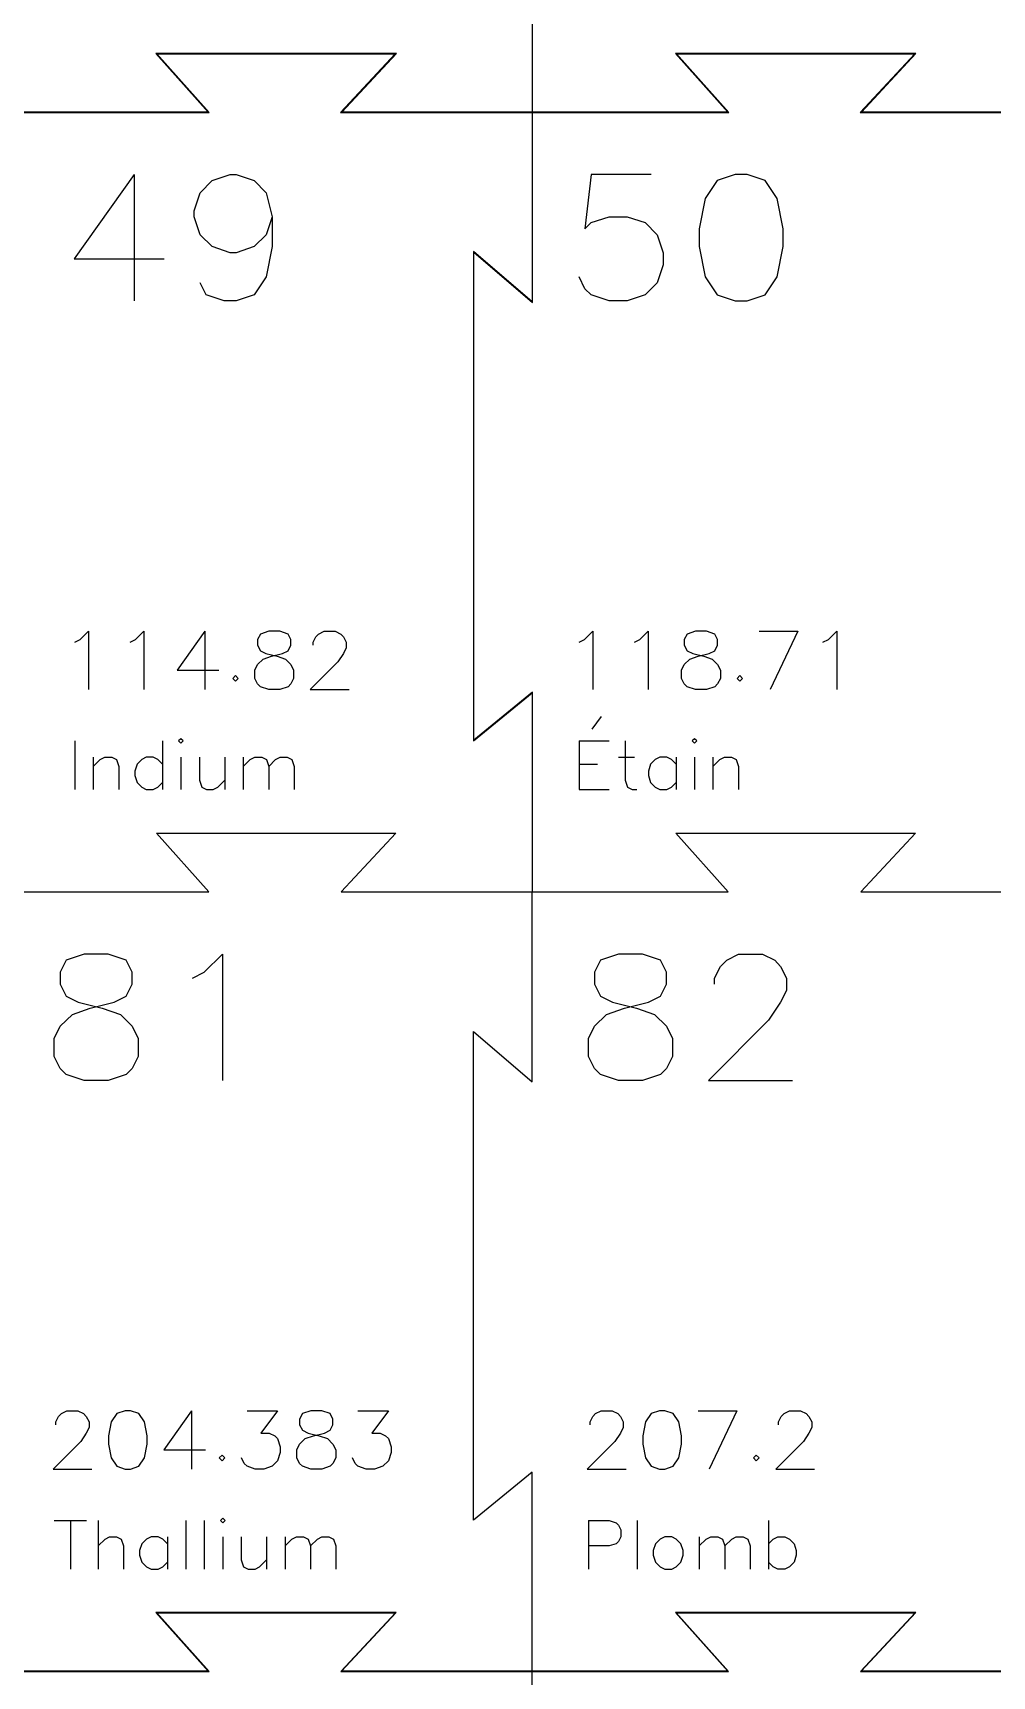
# Model space of a CAD drawing. Extents: x 0 to 297, y 0 to 210.
# Drawn here: x 194.53 to 221.99, y 72.65 to 119.67 of the extents above; entities that cross this region are included whole.
import ezdxf

# ---------------------------------------------------------------- set-up
doc = ezdxf.new("R2010")
doc.units = 0
doc.layers.get('0').update_dxf_attribs({"linetype": 'CONTINUOUS'})

msp = doc.modelspace()

# ---------------------------------------------------------------- linework, layer by layer
at = {"color": 1}
for p, q in [((208.816594, 120.252567), (208.816594, 117.394123)), ((208.831351, 117.394123), (208.831351, 120.252567)), ((198.047695, 119.080335), (199.546176, 117.401501)), ((204.935134, 119.080335), (198.047695, 119.080335)), ((199.578965, 117.386744), (198.080484, 119.065578)), ((198.080484, 119.065578), (204.900705, 119.065578)), ((204.900705, 119.065578), (203.339104, 117.386744)), ((203.373533, 117.401501), (204.935134, 119.080335)), ((212.91913, 119.080335), (214.417611, 117.401501)), ((219.80657, 119.080335), (212.91913, 119.080335)), ((214.450401, 117.386744), (212.95192, 119.065578)), ((212.95192, 119.065578), (219.77214, 119.065578)), ((219.77214, 119.065578), (218.210539, 117.386744)), ((218.244969, 117.401501), (219.80657, 119.080335)), ((195.959822, 117.401501), (193.952283, 117.401501)), ((193.952283, 117.386744), (195.959822, 117.386744)), ((199.546176, 117.401501), (195.959822, 117.401501)), ((195.959822, 117.386744), (199.578965, 117.386744)), ((203.339104, 117.386744), (205.151545, 117.386744)), ((205.151545, 117.401501), (203.373533, 117.401501)), ((206.967265, 117.401501), (205.151545, 117.401501)), ((205.151545, 117.386744), (206.967265, 117.386744)), ((208.823972, 117.401501), (206.967265, 117.401501)), ((206.967265, 117.386744), (208.823972, 117.386744)), ((208.816594, 117.394123), (208.831351, 117.394123)), ((208.819053, 117.39451), (208.819053, 114.693456)), ((208.828068, 117.39451), (208.819053, 117.39451)), ((210.831257, 117.401501), (208.823719, 117.401501)), ((208.823719, 117.401501), (208.823719, 117.386744)), ((208.823719, 117.386744), (210.831257, 117.386744)), ((208.823972, 117.386744), (208.823972, 117.401501)), ((208.828068, 114.693456), (208.828068, 117.39451)), ((214.417611, 117.401501), (210.831257, 117.401501)), ((210.831257, 117.386744), (214.450401, 117.386744)), ((218.210539, 117.386744), (220.02298, 117.386744)), ((220.02298, 117.401501), (218.244969, 117.401501)), ((221.8387, 117.401501), (220.02298, 117.401501)), ((220.02298, 117.386744), (221.8387, 117.386744)), ((223.695407, 117.401501), (221.8387, 117.401501)), ((221.8387, 117.386744), (223.695407, 117.386744)), ((208.819053, 114.693456), (208.819053, 111.972728)), ((208.828068, 111.952235), (208.828068, 114.693456)), ((208.819053, 111.972728), (207.14023, 113.411378)), ((207.14023, 113.411378), (207.14023, 99.407704)), ((207.149245, 99.427378), (207.149245, 113.390884)), ((207.149245, 113.390884), (208.828068, 111.952235)), ((207.14023, 99.407704), (208.819053, 100.779134)), ((208.828068, 100.798808), (207.149245, 99.427378)), ((208.819053, 100.779134), (208.819053, 97.945282)), ((208.828068, 97.945282), (208.828068, 100.798808)), ((208.819053, 97.945282), (208.819053, 95.086837)), ((208.828068, 95.086837), (208.828068, 97.945282)), ((199.562322, 95.087278), (198.06455, 96.766111)), ((198.06455, 96.766111), (204.918351, 96.766111)), ((204.918351, 96.766111), (203.356449, 95.087278)), ((214.433757, 95.087278), (212.935985, 96.766111)), ((212.935985, 96.766111), (219.789786, 96.766111)), ((219.789786, 96.766111), (218.227884, 95.087278)), ((195.960121, 95.087278), (199.562322, 95.087278)), ((203.356449, 95.087278), (205.151566, 95.087278)), ((208.819053, 95.086837), (208.828068, 95.086837)), ((210.831557, 95.087278), (214.433757, 95.087278)), ((218.227884, 95.087278), (220.023001, 95.087278)), ((208.823719, 89.655262), (208.823719, 92.386247)), ((207.144895, 77.110438), (207.144895, 91.093906)), ((207.144895, 91.093906), (208.823719, 89.655262)), ((208.823719, 78.481651), (207.144895, 77.110438)), ((208.823719, 75.638294), (208.823719, 78.481651)), ((198.054253, 74.463358), (199.551914, 72.784523)), ((204.929396, 74.463358), (198.054253, 74.463358)), ((199.572408, 72.775508), (198.074746, 74.454342)), ((198.074746, 74.454342), (204.908083, 74.454342)), ((204.908083, 74.454342), (203.345662, 72.775508)), ((203.366155, 72.784523), (204.929396, 74.463358)), ((212.925688, 74.463358), (214.42335, 72.784523)), ((219.800831, 74.463358), (212.925688, 74.463358)), ((214.443843, 72.775508), (212.946182, 74.454342)), ((212.946182, 74.454342), (219.779518, 74.454342)), ((219.779518, 74.454342), (218.217097, 72.775508)), ((218.237591, 72.784523), (219.800831, 74.463358)), ((195.959822, 72.784523), (193.952283, 72.784523)), ((193.952283, 72.775508), (195.959822, 72.775508)), ((199.551914, 72.784523), (195.959822, 72.784523)), ((195.959822, 72.775508), (199.572408, 72.775508)), ((203.345662, 72.775508), (205.151545, 72.775508)), ((205.151545, 72.784523), (203.366155, 72.784523)), ((206.967265, 72.784523), (205.151545, 72.784523)), ((205.151545, 72.775508), (206.967265, 72.775508)), ((208.823972, 72.784523), (206.967265, 72.784523)), ((206.967265, 72.775508), (208.823972, 72.775508)), ((210.831257, 72.784523), (208.823719, 72.784523)), ((208.823719, 72.784523), (208.823719, 72.775508)), ((208.823719, 72.775508), (210.831257, 72.775508)), ((208.823972, 72.775508), (208.823972, 72.784523)), ((214.42335, 72.784523), (210.831257, 72.784523)), ((210.831257, 72.775508), (214.443843, 72.775508)), ((218.217097, 72.775508), (220.02298, 72.775508)), ((220.02298, 72.784523), (218.237591, 72.784523)), ((221.8387, 72.784523), (220.02298, 72.784523)), ((220.02298, 72.775508), (221.8387, 72.775508)), ((223.695407, 72.784523), (221.8387, 72.784523)), ((221.8387, 72.775508), (223.695407, 72.775508))]:
    msp.add_line(p, q, dxfattribs=at)
at = {"color": 5}
for p, q in [((197.42617, 115.612008), (195.707475, 113.200363)), ((197.42617, 115.612008), (197.42617, 111.999997)), ((199.314007, 115.093668), (199.663203, 115.437409)), ((199.663203, 115.437409), (200.176083, 115.612008)), ((200.176083, 115.612008), (200.350681, 115.612008)), ((200.350681, 115.612008), (200.863561, 115.437409)), ((200.863561, 115.437409), (201.207301, 115.093668)), ((210.507722, 115.612008), (210.333124, 114.062444)), ((212.226417, 115.612008), (210.507722, 115.612008)), ((214.11971, 115.437409), (213.770515, 114.924526)), ((214.632591, 115.612008), (214.11971, 115.437409)), ((214.97633, 115.612008), (214.632591, 115.612008)), ((215.494667, 115.437409), (214.97633, 115.612008)), ((215.83295, 114.924526), (215.494667, 115.437409)), ((199.144866, 114.575328), (199.314007, 115.093668)), ((201.207301, 115.093668), (201.376442, 114.406186)), ((213.770515, 114.924526), (213.601374, 114.062444)), ((216.007548, 114.062444), (215.83295, 114.924526)), ((199.144866, 114.406186), (199.144866, 114.575328)), ((199.314007, 113.887846), (199.144866, 114.406186)), ((201.376442, 114.406186), (201.207301, 113.887846)), ((201.376442, 114.406186), (201.376442, 113.54956)), ((210.507722, 114.237043), (211.020602, 114.406186)), ((211.020602, 114.406186), (211.538939, 114.406186)), ((211.538939, 114.406186), (212.057276, 114.237043)), ((199.663203, 113.54956), (199.314007, 113.887846)), ((201.207301, 113.887846), (200.863561, 113.54956)), ((210.333124, 114.062444), (210.507722, 114.237043)), ((212.057276, 114.237043), (212.395559, 113.887846)), ((212.395559, 113.887846), (212.570156, 113.374962)), ((213.601374, 114.062444), (213.601374, 113.54956)), ((216.007548, 113.54956), (216.007548, 114.062444)), ((200.176083, 113.374962), (199.663203, 113.54956)), ((200.350681, 113.374962), (200.176083, 113.374962)), ((200.863561, 113.54956), (200.350681, 113.374962)), ((201.376442, 113.54956), (201.207301, 112.687479)), ((212.570156, 113.374962), (212.570156, 113.03122)), ((213.601374, 113.54956), (213.770515, 112.687479)), ((215.83295, 112.687479), (216.007548, 113.54956)), ((195.707475, 113.200363), (198.288246, 113.200363)), ((212.570156, 113.03122), (212.395559, 112.515608)), ((199.488605, 112.171867), (199.314007, 112.515608)), ((201.207301, 112.687479), (200.863561, 112.171867)), ((210.333124, 112.343738), (210.163982, 112.687479)), ((212.395559, 112.515608), (212.057276, 112.171867)), ((213.770515, 112.687479), (214.11971, 112.171867)), ((215.494667, 112.171867), (215.83295, 112.687479)), ((200.001486, 111.999997), (199.488605, 112.171867)), ((200.350681, 111.999997), (200.001486, 111.999997)), ((200.863561, 112.171867), (200.350681, 111.999997)), ((210.507722, 112.171867), (210.333124, 112.343738)), ((211.020602, 111.999997), (210.507722, 112.171867)), ((211.538939, 111.999997), (211.020602, 111.999997)), ((212.057276, 112.171867), (211.538939, 111.999997)), ((214.11971, 112.171867), (214.632591, 111.999997)), ((214.632591, 111.999997), (214.97633, 111.999997)), ((214.97633, 111.999997), (215.494667, 112.171867)), ((195.885181, 102.304981), (196.124413, 102.544215)), ((196.124413, 102.544215), (196.124413, 100.877133)), ((197.471669, 102.304981), (197.710902, 102.544215)), ((197.710902, 102.544215), (197.710902, 100.877133)), ((199.456039, 102.544215), (198.662795, 101.431148)), ((199.456039, 102.544215), (199.456039, 100.877133)), ((201.279241, 102.544215), (201.042527, 102.463631)), ((201.596539, 102.544215), (201.279241, 102.544215)), ((201.835771, 102.463631), (201.596539, 102.544215)), ((202.709599, 102.463631), (202.865729, 102.544215)), ((202.865729, 102.544215), (203.183027, 102.544215)), ((203.183027, 102.544215), (203.344194, 102.463631)), ((210.320122, 102.304981), (210.559355, 102.544215)), ((210.559355, 102.544215), (210.559355, 100.877133)), ((211.90661, 102.304981), (212.145843, 102.544215)), ((212.145843, 102.544215), (212.145843, 100.877133)), ((213.493099, 102.544215), (213.256385, 102.463631)), ((213.810396, 102.544215), (213.493099, 102.544215)), ((214.049629, 102.463631), (213.810396, 102.544215)), ((215.318819, 102.544215), (216.429361, 102.544215)), ((216.429361, 102.544215), (215.636117, 100.877133)), ((217.300671, 102.304981), (217.539903, 102.544215)), ((217.539903, 102.544215), (217.539903, 100.877133)), ((195.72905, 102.226915), (195.885181, 102.304981)), ((197.315539, 102.226915), (197.471669, 102.304981)), ((201.042527, 102.463631), (200.961943, 102.304981)), ((200.961943, 102.304981), (200.961943, 102.146331)), ((200.961943, 102.146331), (201.042527, 101.987681)), ((201.913836, 102.304981), (201.835771, 102.463631)), ((201.835771, 101.987681), (201.913836, 102.146331)), ((201.913836, 102.146331), (201.913836, 102.304981)), ((202.548432, 102.226915), (202.629015, 102.383047)), ((202.548432, 102.146331), (202.548432, 102.226915)), ((202.629015, 102.383047), (202.709599, 102.463631)), ((203.344194, 102.463631), (203.422259, 102.383047)), ((203.422259, 102.383047), (203.500325, 102.226915)), ((203.500325, 102.065747), (203.422259, 101.909616)), ((203.500325, 102.226915), (203.500325, 102.065747)), ((210.163992, 102.226915), (210.320122, 102.304981)), ((211.75048, 102.226915), (211.90661, 102.304981)), ((213.256385, 102.463631), (213.175801, 102.304981)), ((213.175801, 102.304981), (213.175801, 102.146331)), ((213.175801, 102.146331), (213.256385, 101.987681)), ((214.127694, 102.304981), (214.049629, 102.463631)), ((214.049629, 101.987681), (214.127694, 102.146331)), ((214.127694, 102.146331), (214.127694, 102.304981)), ((217.14454, 102.226915), (217.300671, 102.304981)), ((200.883878, 101.431148), (200.961943, 101.592316)), ((200.961943, 101.592316), (201.12311, 101.748448)), ((201.042527, 101.987681), (201.201176, 101.909616)), ((201.12311, 101.748448), (201.359825, 101.829032)), ((201.201176, 101.909616), (201.518473, 101.829032)), ((201.359825, 101.829032), (201.677122, 101.909616)), ((201.518473, 101.829032), (201.757706, 101.748448)), ((201.677122, 101.909616), (201.835771, 101.987681)), ((201.757706, 101.748448), (201.913836, 101.592316)), ((201.913836, 101.592316), (201.99442, 101.431148)), ((203.263611, 101.670382), (202.470366, 100.877133)), ((203.422259, 101.909616), (203.263611, 101.670382)), ((213.097736, 101.431148), (213.175801, 101.592316)), ((213.175801, 101.592316), (213.336968, 101.748448)), ((213.256385, 101.987681), (213.415033, 101.909616)), ((213.336968, 101.748448), (213.573682, 101.829032)), ((213.415033, 101.909616), (213.732331, 101.829032)), ((213.573682, 101.829032), (213.89098, 101.909616)), ((213.732331, 101.829032), (213.971563, 101.748448)), ((213.89098, 101.909616), (214.049629, 101.987681)), ((213.971563, 101.748448), (214.127694, 101.592316)), ((214.127694, 101.592316), (214.208278, 101.431148)), ((198.662795, 101.431148), (199.85392, 101.431148)), ((200.327348, 101.275016), (200.249283, 101.194432)), ((200.249283, 101.194432), (200.327348, 101.115107)), ((200.407932, 101.194432), (200.327348, 101.275016)), ((200.327348, 101.115107), (200.407932, 101.194432)), ((200.883878, 101.194432), (200.883878, 101.431148)), ((200.961943, 101.035782), (200.883878, 101.194432)), ((201.99442, 101.194432), (201.913836, 101.035782)), ((201.99442, 101.431148), (201.99442, 101.194432)), ((213.097736, 101.194432), (213.097736, 101.431148)), ((213.175801, 101.035782), (213.097736, 101.194432)), ((214.208278, 101.194432), (214.127694, 101.035782)), ((214.208278, 101.431148), (214.208278, 101.194432)), ((214.762289, 101.275016), (214.684224, 101.194432)), ((214.684224, 101.194432), (214.762289, 101.115107)), ((214.842873, 101.194432), (214.762289, 101.275016)), ((214.762289, 101.115107), (214.842873, 101.194432)), ((201.042527, 100.956457), (200.961943, 101.035782)), ((201.279241, 100.877133), (201.042527, 100.956457)), ((201.596539, 100.877133), (201.279241, 100.877133)), ((201.835771, 100.956457), (201.596539, 100.877133)), ((201.913836, 101.035782), (201.835771, 100.956457)), ((202.470366, 100.877133), (203.580908, 100.877133)), ((213.256385, 100.956457), (213.175801, 101.035782)), ((213.493099, 100.877133), (213.256385, 100.956457)), ((213.810396, 100.877133), (213.493099, 100.877133)), ((214.049629, 100.956457), (213.810396, 100.877133)), ((214.127694, 101.035782), (214.049629, 100.956457)), ((210.791407, 100.099874), (210.526993, 99.743122)), ((195.729008, 99.405257), (195.729008, 98.016021)), ((198.240947, 99.405257), (198.240947, 98.016021)), ((198.767678, 99.470312), (198.702624, 99.405257)), ((198.702624, 99.405257), (198.767678, 99.338103)), ((198.834831, 99.405257), (198.767678, 99.470312)), ((198.767678, 99.338103), (198.834831, 99.405257)), ((210.163947, 99.405257), (210.163947, 98.016021)), ((210.163947, 99.405257), (211.024344, 99.405257)), ((211.486021, 99.405257), (211.486021, 98.280438)), ((213.467032, 99.470312), (213.401978, 99.405257)), ((213.401978, 99.405257), (213.467032, 99.338103)), ((213.534185, 99.405257), (213.467032, 99.470312)), ((213.467032, 99.338103), (213.534185, 99.405257)), ((196.257837, 98.941479), (196.257837, 98.016021)), ((196.257837, 98.677062), (196.457197, 98.876424)), ((196.457197, 98.876424), (196.589405, 98.941479)), ((196.589405, 98.941479), (196.786666, 98.941479)), ((196.786666, 98.941479), (196.920972, 98.876424)), ((196.920972, 98.876424), (196.986027, 98.677062)), ((197.647063, 98.876424), (197.512758, 98.742117)), ((197.777172, 98.941479), (197.647063, 98.876424)), ((197.976533, 98.941479), (197.777172, 98.941479)), ((198.10874, 98.876424), (197.976533, 98.941479)), ((198.240947, 98.742117), (198.10874, 98.876424)), ((198.767678, 98.941479), (198.767678, 98.016021)), ((199.296508, 98.941479), (199.296508, 98.280438)), ((200.024697, 98.941479), (200.024697, 98.016021)), ((200.551428, 98.941479), (200.551428, 98.016021)), ((200.551428, 98.677062), (200.750789, 98.876424)), ((200.750789, 98.876424), (200.882996, 98.941479)), ((200.882996, 98.941479), (201.080258, 98.941479)), ((201.080258, 98.941479), (201.214564, 98.876424)), ((201.214564, 98.876424), (201.279618, 98.677062)), ((201.279618, 98.677062), (201.478978, 98.876424)), ((201.478978, 98.876424), (201.609087, 98.941479)), ((201.609087, 98.941479), (201.808447, 98.941479)), ((201.808447, 98.941479), (201.940655, 98.876424)), ((201.940655, 98.876424), (202.007808, 98.677062)), ((211.288759, 98.941479), (211.750435, 98.941479)), ((212.346418, 98.876424), (212.212112, 98.742117)), ((212.476527, 98.941479), (212.346418, 98.876424)), ((212.675887, 98.941479), (212.476527, 98.941479)), ((212.808094, 98.876424), (212.675887, 98.941479)), ((212.940302, 98.742117), (212.808094, 98.876424)), ((212.940302, 98.941479), (212.940302, 98.016021)), ((213.467032, 98.941479), (213.467032, 98.016021)), ((213.995862, 98.941479), (213.995862, 98.016021)), ((213.995862, 98.677062), (214.195222, 98.876424)), ((214.195222, 98.876424), (214.32743, 98.941479)), ((214.32743, 98.941479), (214.524691, 98.941479)), ((214.524691, 98.941479), (214.658997, 98.876424)), ((214.658997, 98.876424), (214.724052, 98.677062)), ((196.986027, 98.677062), (196.986027, 98.016021)), ((197.512758, 98.742117), (197.447703, 98.544854)), ((197.447703, 98.544854), (197.447703, 98.412646)), ((197.447703, 98.412646), (197.512758, 98.214334)), ((199.296508, 98.280438), (199.363661, 98.082126)), ((199.825337, 98.082126), (200.024697, 98.280438)), ((201.279618, 98.677062), (201.279618, 98.016021)), ((202.007808, 98.677062), (202.007808, 98.016021)), ((210.163947, 98.742117), (210.692777, 98.742117)), ((211.486021, 98.280438), (211.553174, 98.082126)), ((212.212112, 98.742117), (212.147057, 98.544854)), ((212.147057, 98.544854), (212.147057, 98.412646)), ((212.147057, 98.412646), (212.212112, 98.214334)), ((214.724052, 98.677062), (214.724052, 98.016021)), ((197.512758, 98.214334), (197.647063, 98.082126)), ((197.647063, 98.082126), (197.777172, 98.016021)), ((197.777172, 98.016021), (197.976533, 98.016021)), ((197.976533, 98.016021), (198.10874, 98.082126)), ((198.10874, 98.082126), (198.240947, 98.214334)), ((199.363661, 98.082126), (199.495868, 98.016021)), ((199.495868, 98.016021), (199.695228, 98.016021)), ((199.695228, 98.016021), (199.825337, 98.082126)), ((210.163947, 98.016021), (211.024344, 98.016021)), ((211.553174, 98.082126), (211.683282, 98.016021)), ((211.683282, 98.016021), (211.817588, 98.016021)), ((212.212112, 98.214334), (212.346418, 98.082126)), ((212.346418, 98.082126), (212.476527, 98.016021)), ((212.476527, 98.016021), (212.675887, 98.016021)), ((212.675887, 98.016021), (212.808094, 98.082126)), ((212.808094, 98.082126), (212.940302, 98.214334)), ((195.485192, 93.130177), (195.310594, 92.786436)), ((195.998073, 93.304776), (195.485192, 93.130177)), ((196.685551, 93.304776), (195.998073, 93.304776)), ((197.203888, 93.130177), (196.685551, 93.304776)), ((197.373029, 92.786436), (197.203888, 93.130177)), ((199.435464, 92.786436), (199.953801, 93.304776)), ((199.953801, 93.304776), (199.953801, 89.692764)), ((210.776334, 93.130177), (210.601736, 92.786436)), ((211.289215, 93.304776), (210.776334, 93.130177)), ((211.976693, 93.304776), (211.289215, 93.304776)), ((212.49503, 93.130177), (211.976693, 93.304776)), ((212.664171, 92.786436), (212.49503, 93.130177)), ((214.213725, 92.955578), (214.388323, 93.130177)), ((214.388323, 93.130177), (214.726606, 93.304776)), ((214.726606, 93.304776), (215.414084, 93.304776)), ((215.414084, 93.304776), (215.76328, 93.130177)), ((215.76328, 93.130177), (215.932421, 92.955578)), ((195.310594, 92.786436), (195.310594, 92.442694)), ((197.373029, 92.442694), (197.373029, 92.786436)), ((199.097181, 92.617293), (199.435464, 92.786436)), ((210.601736, 92.786436), (210.601736, 92.442694)), ((212.664171, 92.442694), (212.664171, 92.786436)), ((214.039128, 92.617293), (214.213725, 92.955578)), ((215.932421, 92.955578), (216.101563, 92.617293)), ((195.310594, 92.442694), (195.485192, 92.098953)), ((197.203888, 92.098953), (197.373029, 92.442694)), ((210.601736, 92.442694), (210.776334, 92.098953)), ((212.49503, 92.098953), (212.664171, 92.442694)), ((214.039128, 92.442694), (214.039128, 92.617293)), ((216.101563, 92.268096), (215.932421, 91.929811)), ((216.101563, 92.617293), (216.101563, 92.268096)), ((195.485192, 92.098953), (195.828931, 91.929811)), ((195.65979, 91.580613), (196.17267, 91.755212)), ((195.828931, 91.929811), (196.516409, 91.755212)), ((196.17267, 91.755212), (196.860148, 91.929811)), ((196.516409, 91.755212), (197.034746, 91.580613)), ((196.860148, 91.929811), (197.203888, 92.098953)), ((210.776334, 92.098953), (211.120073, 91.929811)), ((210.950932, 91.580613), (211.463812, 91.755212)), ((211.120073, 91.929811), (211.807552, 91.755212)), ((211.463812, 91.755212), (212.151291, 91.929811)), ((211.807552, 91.755212), (212.325888, 91.580613)), ((212.151291, 91.929811), (212.49503, 92.098953)), ((215.932421, 91.929811), (215.588682, 91.411471)), ((195.141453, 90.89313), (195.310594, 91.242328)), ((195.310594, 91.242328), (195.65979, 91.580613)), ((197.034746, 91.580613), (197.373029, 91.242328)), ((197.373029, 91.242328), (197.547627, 90.89313)), ((210.432595, 90.89313), (210.601736, 91.242328)), ((210.601736, 91.242328), (210.950932, 91.580613)), ((212.325888, 91.580613), (212.664171, 91.242328)), ((212.664171, 91.242328), (212.838769, 90.89313)), ((215.588682, 91.411471), (213.869986, 89.692764)), ((195.141453, 90.380247), (195.141453, 90.89313)), ((197.547627, 90.89313), (197.547627, 90.380247)), ((210.432595, 90.380247), (210.432595, 90.89313)), ((212.838769, 90.89313), (212.838769, 90.380247)), ((195.310594, 90.036505), (195.141453, 90.380247)), ((197.547627, 90.380247), (197.373029, 90.036505)), ((210.601736, 90.036505), (210.432595, 90.380247)), ((212.838769, 90.380247), (212.664171, 90.036505)), ((195.485192, 89.864635), (195.310594, 90.036505)), ((195.998073, 89.692764), (195.485192, 89.864635)), ((197.203888, 89.864635), (196.685551, 89.692764)), ((197.373029, 90.036505), (197.203888, 89.864635)), ((210.776334, 89.864635), (210.601736, 90.036505)), ((211.289215, 89.692764), (210.776334, 89.864635)), ((212.49503, 89.864635), (211.976693, 89.692764)), ((212.664171, 90.036505), (212.49503, 89.864635)), ((196.685551, 89.692764), (195.998073, 89.692764)), ((211.976693, 89.692764), (211.289215, 89.692764)), ((213.869986, 89.692764), (216.27616, 89.692764)), ((195.185497, 79.919683), (195.266081, 80.075814)), ((195.266081, 80.075814), (195.346664, 80.156398)), ((195.346664, 80.156398), (195.502795, 80.236982)), ((195.502795, 80.236982), (195.820093, 80.236982)), ((195.820093, 80.236982), (195.98126, 80.156398)), ((195.98126, 80.156398), (196.059325, 80.075814)), ((196.059325, 80.075814), (196.13739, 79.919683)), ((196.933153, 80.156398), (196.771985, 79.919683)), ((197.169867, 80.236982), (196.933153, 80.156398)), ((197.328515, 80.236982), (197.169867, 80.236982)), ((197.567748, 80.156398), (197.328515, 80.236982)), ((197.723878, 79.919683), (197.567748, 80.156398)), ((199.073653, 80.236982), (198.280408, 79.123915)), ((199.073653, 80.236982), (199.073653, 78.5699)), ((200.660141, 80.236982), (201.53145, 80.236982)), ((201.53145, 80.236982), (201.058022, 79.602383)), ((202.246629, 80.156398), (202.166046, 79.997749)), ((202.166046, 79.997749), (202.166046, 79.839099)), ((202.483343, 80.236982), (202.246629, 80.156398)), ((202.800641, 80.236982), (202.483343, 80.236982)), ((203.039873, 80.156398), (202.800641, 80.236982)), ((203.117939, 79.997749), (203.039873, 80.156398)), ((203.117939, 79.839099), (203.117939, 79.997749)), ((203.833117, 80.236982), (204.704427, 80.236982)), ((204.704427, 80.236982), (204.230999, 79.602383)), ((210.476639, 79.919683), (210.557222, 80.075814)), ((210.557222, 80.075814), (210.637806, 80.156398)), ((210.637806, 80.156398), (210.793936, 80.236982)), ((210.793936, 80.236982), (211.111234, 80.236982)), ((211.111234, 80.236982), (211.272401, 80.156398)), ((211.272401, 80.156398), (211.350466, 80.075814)), ((211.350466, 80.075814), (211.428531, 79.919683)), ((212.224294, 80.156398), (212.063127, 79.919683)), ((212.461008, 80.236982), (212.224294, 80.156398)), ((212.619657, 80.236982), (212.461008, 80.236982)), ((212.858889, 80.156398), (212.619657, 80.236982)), ((213.01502, 79.919683), (212.858889, 80.156398)), ((213.57155, 80.236982), (214.682092, 80.236982)), ((214.682092, 80.236982), (213.888847, 78.5699)), ((215.870699, 79.919683), (215.951282, 80.075814)), ((215.951282, 80.075814), (216.031866, 80.156398)), ((216.031866, 80.156398), (216.187996, 80.236982)), ((216.187996, 80.236982), (216.505294, 80.236982)), ((216.505294, 80.236982), (216.666461, 80.156398)), ((216.666461, 80.156398), (216.744526, 80.075814)), ((216.744526, 80.075814), (216.822592, 79.919683)), ((195.185497, 79.839099), (195.185497, 79.919683)), ((196.059325, 79.602383), (195.900676, 79.363149)), ((196.13739, 79.758515), (196.059325, 79.602383)), ((196.13739, 79.919683), (196.13739, 79.758515)), ((196.771985, 79.919683), (196.69392, 79.521799)), ((196.69392, 79.521799), (196.69392, 79.285083)), ((197.804462, 79.521799), (197.723878, 79.919683)), ((197.804462, 79.285083), (197.804462, 79.521799)), ((201.058022, 79.602383), (201.294736, 79.602383)), ((201.294736, 79.602383), (201.453385, 79.521799)), ((201.453385, 79.521799), (201.53145, 79.441215)), ((202.166046, 79.839099), (202.246629, 79.680449)), ((202.246629, 79.680449), (202.405278, 79.602383)), ((202.327213, 79.441215), (202.563927, 79.521799)), ((202.405278, 79.602383), (202.722576, 79.521799)), ((202.563927, 79.521799), (202.881224, 79.602383)), ((202.722576, 79.521799), (202.961808, 79.441215)), ((202.881224, 79.602383), (203.039873, 79.680449)), ((203.039873, 79.680449), (203.117939, 79.839099)), ((204.230999, 79.602383), (204.467713, 79.602383)), ((204.467713, 79.602383), (204.626362, 79.521799)), ((204.626362, 79.521799), (204.704427, 79.441215)), ((210.476639, 79.839099), (210.476639, 79.919683)), ((211.350466, 79.602383), (211.191817, 79.363149)), ((211.428531, 79.758515), (211.350466, 79.602383)), ((211.428531, 79.919683), (211.428531, 79.758515)), ((212.063127, 79.919683), (211.985061, 79.521799)), ((211.985061, 79.521799), (211.985061, 79.285083)), ((213.095603, 79.521799), (213.01502, 79.919683)), ((213.095603, 79.285083), (213.095603, 79.521799)), ((215.870699, 79.839099), (215.870699, 79.919683)), ((216.744526, 79.602383), (216.585878, 79.363149)), ((216.822592, 79.758515), (216.744526, 79.602383)), ((216.822592, 79.919683), (216.822592, 79.758515)), ((195.900676, 79.363149), (195.107432, 78.5699)), ((196.69392, 79.285083), (196.771985, 78.8872)), ((197.723878, 78.8872), (197.804462, 79.285083)), ((198.280408, 79.123915), (199.471534, 79.123915)), ((201.53145, 79.441215), (201.612034, 79.204499)), ((201.612034, 79.04585), (201.53145, 78.807875)), ((201.612034, 79.204499), (201.612034, 79.04585)), ((202.08798, 79.123915), (202.166046, 79.285083)), ((202.08798, 78.8872), (202.08798, 79.123915)), ((202.166046, 79.285083), (202.327213, 79.441215)), ((202.961808, 79.441215), (203.117939, 79.285083)), ((203.117939, 79.285083), (203.198522, 79.123915)), ((203.198522, 79.123915), (203.198522, 78.8872)), ((204.704427, 79.441215), (204.78501, 79.204499)), ((204.78501, 79.04585), (204.704427, 78.807875)), ((204.78501, 79.204499), (204.78501, 79.04585)), ((211.191817, 79.363149), (210.398573, 78.5699)), ((211.985061, 79.285083), (212.063127, 78.8872)), ((213.01502, 78.8872), (213.095603, 79.285083)), ((216.585878, 79.363149), (215.792633, 78.5699)), ((195.107432, 78.5699), (196.217974, 78.5699)), ((196.771985, 78.8872), (196.933153, 78.649225)), ((196.933153, 78.649225), (197.169867, 78.5699)), ((197.169867, 78.5699), (197.328515, 78.5699)), ((197.328515, 78.5699), (197.567748, 78.649225)), ((197.567748, 78.649225), (197.723878, 78.8872)), ((199.944962, 78.967784), (199.866897, 78.8872)), ((199.866897, 78.8872), (199.944962, 78.807875)), ((200.025546, 78.8872), (199.944962, 78.967784)), ((199.944962, 78.807875), (200.025546, 78.8872)), ((200.579557, 78.72855), (200.501492, 78.8872)), ((200.660141, 78.649225), (200.579557, 78.72855)), ((200.896855, 78.5699), (200.660141, 78.649225)), ((201.136087, 78.5699), (200.896855, 78.5699)), ((201.37532, 78.649225), (201.136087, 78.5699)), ((201.53145, 78.807875), (201.37532, 78.649225)), ((202.166046, 78.72855), (202.08798, 78.8872)), ((202.246629, 78.649225), (202.166046, 78.72855)), ((202.483343, 78.5699), (202.246629, 78.649225)), ((202.800641, 78.5699), (202.483343, 78.5699)), ((203.039873, 78.649225), (202.800641, 78.5699)), ((203.117939, 78.72855), (203.039873, 78.649225)), ((203.198522, 78.8872), (203.117939, 78.72855)), ((203.752534, 78.72855), (203.674469, 78.8872)), ((203.833117, 78.649225), (203.752534, 78.72855)), ((204.069832, 78.5699), (203.833117, 78.649225)), ((204.309064, 78.5699), (204.069832, 78.5699)), ((204.548296, 78.649225), (204.309064, 78.5699)), ((204.704427, 78.807875), (204.548296, 78.649225)), ((210.398573, 78.5699), (211.509115, 78.5699)), ((212.063127, 78.8872), (212.224294, 78.649225)), ((212.224294, 78.649225), (212.461008, 78.5699)), ((212.461008, 78.5699), (212.619657, 78.5699)), ((212.619657, 78.5699), (212.858889, 78.649225)), ((212.858889, 78.649225), (213.01502, 78.8872)), ((215.236103, 78.967784), (215.158038, 78.8872)), ((215.158038, 78.8872), (215.236103, 78.807875)), ((215.316687, 78.8872), (215.236103, 78.967784)), ((215.236103, 78.807875), (215.316687, 78.8872)), ((215.792633, 78.5699), (216.903175, 78.5699)), ((199.963838, 77.163079), (199.898784, 77.098024)), ((200.030991, 77.098024), (199.963838, 77.163079)), ((195.141418, 77.098024), (196.066869, 77.098024)), ((195.603094, 77.098024), (195.603094, 75.708789)), ((196.396338, 77.098024), (196.396338, 75.708789)), ((198.906179, 77.098024), (198.906179, 75.708789)), ((199.435009, 77.098024), (199.435009, 75.708789)), ((199.898784, 77.098024), (199.963838, 77.030871)), ((199.963838, 77.030871), (200.030991, 77.098024)), ((210.432559, 77.098024), (210.432559, 75.708789)), ((210.432559, 77.098024), (211.028541, 77.098024)), ((211.028541, 77.098024), (211.225803, 77.030871)), ((211.225803, 77.030871), (211.292956, 76.963717)), ((211.292956, 76.963717), (211.360109, 76.833608)), ((211.360109, 76.833608), (211.360109, 76.634246)), ((211.821785, 77.098024), (211.821785, 75.708789)), ((215.588646, 77.098024), (215.588646, 75.708789)), ((196.396338, 76.36983), (196.595699, 76.569191)), ((196.595699, 76.569191), (196.727906, 76.634246)), ((196.727906, 76.634246), (196.925168, 76.634246)), ((196.925168, 76.634246), (197.059474, 76.569191)), ((197.059474, 76.569191), (197.124528, 76.36983)), ((197.124528, 76.36983), (197.124528, 75.708789)), ((197.651259, 76.434885), (197.586204, 76.237622)), ((197.586204, 76.237622), (197.586204, 76.105413)), ((197.785565, 76.569191), (197.651259, 76.434885)), ((197.915674, 76.634246), (197.785565, 76.569191)), ((198.115034, 76.634246), (197.915674, 76.634246)), ((198.247241, 76.569191), (198.115034, 76.634246)), ((198.379449, 76.434885), (198.247241, 76.569191)), ((198.379449, 76.634246), (198.379449, 75.708789)), ((199.963838, 76.634246), (199.963838, 75.708789)), ((200.492668, 76.634246), (200.492668, 75.973205)), ((201.220857, 76.634246), (201.220857, 75.708789)), ((201.747588, 76.634246), (201.747588, 75.708789)), ((201.747588, 76.36983), (201.946949, 76.569191)), ((201.946949, 76.569191), (202.079156, 76.634246)), ((202.079156, 76.634246), (202.276418, 76.634246)), ((202.276418, 76.634246), (202.410724, 76.569191)), ((202.410724, 76.569191), (202.475778, 76.36983)), ((202.475778, 76.36983), (202.675138, 76.569191)), ((202.475778, 76.36983), (202.475778, 75.708789)), ((202.675138, 76.569191), (202.805247, 76.634246)), ((202.805247, 76.634246), (203.004608, 76.634246)), ((203.004608, 76.634246), (203.136815, 76.569191)), ((203.136815, 76.569191), (203.203968, 76.36983)), ((203.203968, 76.36983), (203.203968, 75.708789)), ((211.028541, 76.36983), (210.432559, 76.36983)), ((211.225803, 76.434885), (211.028541, 76.36983)), ((211.292956, 76.502038), (211.225803, 76.434885)), ((211.360109, 76.634246), (211.292956, 76.502038)), ((212.350615, 76.434885), (212.28556, 76.237622)), ((212.28556, 76.237622), (212.28556, 76.105413)), ((212.484921, 76.569191), (212.350615, 76.434885)), ((212.61503, 76.634246), (212.484921, 76.569191)), ((212.81439, 76.634246), (212.61503, 76.634246)), ((212.946597, 76.569191), (212.81439, 76.634246)), ((213.078805, 76.434885), (212.946597, 76.569191)), ((213.143859, 76.237622), (213.078805, 76.434885)), ((213.143859, 76.105413), (213.143859, 76.237622)), ((213.605535, 76.634246), (213.605535, 75.708789)), ((213.605535, 76.36983), (213.804896, 76.569191)), ((213.804896, 76.569191), (213.937103, 76.634246)), ((213.937103, 76.634246), (214.134365, 76.634246)), ((214.134365, 76.634246), (214.268671, 76.569191)), ((214.268671, 76.569191), (214.333725, 76.36983)), ((214.333725, 76.36983), (214.533085, 76.569191)), ((214.333725, 76.36983), (214.333725, 75.708789)), ((214.533085, 76.569191), (214.663194, 76.634246)), ((214.663194, 76.634246), (214.862555, 76.634246)), ((214.862555, 76.634246), (214.994762, 76.569191)), ((214.994762, 76.569191), (215.061915, 76.36983)), ((215.061915, 76.36983), (215.061915, 75.708789)), ((215.588646, 76.434885), (215.722952, 76.569191)), ((215.722952, 76.569191), (215.853061, 76.634246)), ((215.853061, 76.634246), (216.052421, 76.634246)), ((216.052421, 76.634246), (216.184628, 76.569191)), ((216.184628, 76.569191), (216.316836, 76.434885)), ((216.316836, 76.434885), (216.38189, 76.237622)), ((216.38189, 76.237622), (216.38189, 76.105413)), ((197.586204, 76.105413), (197.651259, 75.907101)), ((197.651259, 75.907101), (197.785565, 75.774893)), ((197.785565, 75.774893), (197.915674, 75.708789)), ((197.915674, 75.708789), (198.115034, 75.708789)), ((198.115034, 75.708789), (198.247241, 75.774893)), ((198.247241, 75.774893), (198.379449, 75.907101)), ((200.492668, 75.973205), (200.559821, 75.774893)), ((200.559821, 75.774893), (200.692028, 75.708789)), ((200.692028, 75.708789), (200.891388, 75.708789)), ((200.891388, 75.708789), (201.021497, 75.774893)), ((201.021497, 75.774893), (201.220857, 75.973205)), ((212.28556, 76.105413), (212.350615, 75.907101)), ((212.350615, 75.907101), (212.484921, 75.774893)), ((212.484921, 75.774893), (212.61503, 75.708789)), ((212.61503, 75.708789), (212.81439, 75.708789)), ((212.81439, 75.708789), (212.946597, 75.774893)), ((212.946597, 75.774893), (213.078805, 75.907101)), ((213.078805, 75.907101), (213.143859, 76.105413)), ((215.722952, 75.774893), (215.588646, 75.907101)), ((215.853061, 75.708789), (215.722952, 75.774893)), ((216.052421, 75.708789), (215.853061, 75.708789)), ((216.184628, 75.774893), (216.052421, 75.708789)), ((216.316836, 75.907101), (216.184628, 75.774893)), ((216.38189, 76.105413), (216.316836, 75.907101))]:
    msp.add_line(p, q, dxfattribs=at)
at = {"color": 1}
for points in [[(193.952283, 95.087278), (194.637968, 95.087278), (195.306083, 95.087278), (195.960121, 95.087278)], [(205.151566, 95.087278), (205.752163, 95.087278), (206.356148, 95.087278), (206.967014, 95.087278)], [(206.967014, 95.087278), (207.577881, 95.087278), (208.19563, 95.087278), (208.823752, 95.087278)], [(208.823719, 92.386247), (208.823719, 93.291722), (208.823719, 94.192203), (208.823719, 95.087278)], [(208.823719, 95.087278), (209.509404, 95.087278), (210.177519, 95.087278), (210.831557, 95.087278)], [(220.023001, 95.087278), (220.623598, 95.087278), (221.227583, 95.087278), (221.83845, 95.087278)], [(221.83845, 95.087278), (222.449317, 95.087278), (223.067065, 95.087278), (223.695188, 95.087278)], [(208.823719, 72.779932), (208.823719, 73.734941), (208.823719, 74.687868), (208.823719, 75.638294)], [(208.82358, 70.078528), (208.82358, 70.984003), (208.82358, 71.884484), (208.82358, 72.779558)]]:
    msp.add_open_spline(points, degree=3, dxfattribs=at)

doc.saveas('drawing.dxf')
